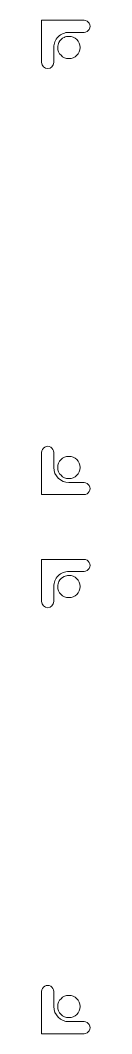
# Model space of a CAD drawing. Header units: millimetres. Extents: x -303 to 303, y -228 to 227.
# Drawn here: x -297.5 to -287.2, y 8.2 to 221.2 of the extents above; entities that cross this region are included whole.
import ezdxf

# ---------------------------------------------------------------- set-up
doc = ezdxf.new("R2010")
doc.units = ezdxf.units.MM
doc.header["$MEASUREMENT"] = 0
doc.layers.add('Layer 1', color=7, linetype='Continuous')

msp = doc.modelspace()

# ---------------------------------------------------------------- linework, layer by layer
at = {"layer": 'Layer 1', "color": 250, "lineweight": 9}
for points, knots in [([(-287.465, 219.3192), (-287.6919, 218.9262), (-288.1111, 218.6842), (-288.5649, 218.6842), (-288.5649, 218.6842), (-288.5649, 218.6842), (-291.7399, 218.6842), (-291.7399, 218.6842), (-291.7399, 218.6842), (-292.5819, 218.6842), (-293.3895, 218.3497), (-293.9849, 217.7542), (-293.9849, 217.7542), (-294.5804, 217.1588), (-294.9149, 216.3512), (-294.9149, 215.5092), (-294.9149, 215.5092), (-294.9149, 215.5092), (-294.9149, 212.3342), (-294.9149, 212.3342), (-294.9149, 212.3342), (-294.9149, 211.6328), (-295.4835, 211.0642), (-296.1849, 211.0642), (-296.1849, 211.0642), (-296.8863, 211.0642), (-297.4549, 211.6328), (-297.4549, 212.3342), (-297.4549, 212.3342), (-297.4549, 212.3342), (-297.4549, 212.4342), (-297.4549, 212.4342), (-297.4549, 212.4342), (-297.4549, 212.4342), (-297.4549, 221.2242), (-297.4549, 221.2242), (-297.4549, 221.2242), (-297.4549, 221.2242), (-288.5649, 221.2242), (-288.5649, 221.2242), (-288.5649, 221.2242), (-288.1111, 221.2242), (-287.6919, 220.9821), (-287.465, 220.5892), (-287.465, 220.5892), (-287.2381, 220.1962), (-287.2381, 219.7121), (-287.465, 219.3192)], [0, 0, 0, 0, 0.07692308, 0.07692308, 0.07692308, 0.07692308, 0.15384615, 0.15384615, 0.15384615, 0.15384615, 0.23076923, 0.23076923, 0.23076923, 0.23076923, 0.30769231, 0.30769231, 0.30769231, 0.30769231, 0.38461538, 0.38461538, 0.38461538, 0.38461538, 0.46153846, 0.46153846, 0.46153846, 0.46153846, 0.53846154, 0.53846154, 0.53846154, 0.53846154, 0.61538462, 0.61538462, 0.61538462, 0.61538462, 0.69230769, 0.69230769, 0.69230769, 0.69230769, 0.76923077, 0.76923077, 0.76923077, 0.76923077, 0.84615385, 0.84615385, 0.84615385, 0.84615385, 1, 1, 1, 1]), ([(-289.4032, 215.5092), (-289.4032, 214.2187), (-290.4494, 213.1725), (-291.7399, 213.1725), (-291.7399, 213.1725), (-293.0304, 213.1725), (-294.0765, 214.2187), (-294.0765, 215.5092), (-294.0765, 215.5092), (-294.0765, 215.8899), (-293.9855, 216.2493), (-293.824, 216.5668), (-293.824, 216.5668), (-293.5886, 217.0297), (-293.2035, 217.4037), (-292.7324, 217.6251), (-292.7324, 217.6251), (-292.4311, 217.7667), (-292.0948, 217.8459), (-291.7399, 217.8459), (-291.7399, 217.8459), (-290.4493, 217.8458), (-289.4032, 216.7997), (-289.4032, 215.5092)], [0, 0, 0, 0, 0.14285714, 0.14285714, 0.14285714, 0.14285714, 0.28571429, 0.28571429, 0.28571429, 0.28571429, 0.42857143, 0.42857143, 0.42857143, 0.42857143, 0.57142857, 0.57142857, 0.57142857, 0.57142857, 0.71428571, 0.71428571, 0.71428571, 0.71428571, 1, 1, 1, 1]), ([(-295.5499, 131.5191), (-295.1569, 131.2923), (-294.9149, 130.873), (-294.9149, 130.4193), (-294.9149, 130.4193), (-294.9149, 130.4193), (-294.9149, 127.2443), (-294.9149, 127.2443), (-294.9149, 127.2443), (-294.9149, 125.4908), (-293.4934, 124.0693), (-291.7399, 124.0693), (-291.7399, 124.0693), (-291.7399, 124.0693), (-288.5649, 124.0693), (-288.5649, 124.0693), (-288.5649, 124.0693), (-288.1111, 124.0693), (-287.6919, 123.8272), (-287.465, 123.4343), (-287.465, 123.4343), (-287.2381, 123.0413), (-287.2381, 122.5572), (-287.465, 122.1643), (-287.465, 122.1643), (-287.6919, 121.7713), (-288.1111, 121.5293), (-288.5649, 121.5293), (-288.5649, 121.5293), (-288.5649, 121.5293), (-297.4549, 121.5293), (-297.4549, 121.5293), (-297.4549, 121.5293), (-297.4549, 121.5293), (-297.4549, 121.6293), (-297.4549, 121.6293), (-297.4549, 121.6293), (-297.4549, 121.6293), (-297.4549, 130.4193), (-297.4549, 130.4193), (-297.4549, 130.4193), (-297.4549, 130.873), (-297.2128, 131.2923), (-296.8199, 131.5191), (-296.8199, 131.5191), (-296.4269, 131.746), (-295.9428, 131.746), (-295.5499, 131.5191)], [0, 0, 0, 0, 0.07692308, 0.07692308, 0.07692308, 0.07692308, 0.15384615, 0.15384615, 0.15384615, 0.15384615, 0.23076923, 0.23076923, 0.23076923, 0.23076923, 0.30769231, 0.30769231, 0.30769231, 0.30769231, 0.38461538, 0.38461538, 0.38461538, 0.38461538, 0.46153846, 0.46153846, 0.46153846, 0.46153846, 0.53846154, 0.53846154, 0.53846154, 0.53846154, 0.61538462, 0.61538462, 0.61538462, 0.61538462, 0.69230769, 0.69230769, 0.69230769, 0.69230769, 0.76923077, 0.76923077, 0.76923077, 0.76923077, 0.84615385, 0.84615385, 0.84615385, 0.84615385, 1, 1, 1, 1]), ([(-289.4032, 127.2443), (-289.4032, 125.9538), (-290.4494, 124.9076), (-291.7399, 124.9076), (-291.7399, 124.9076), (-293.0304, 124.9076), (-294.0765, 125.9538), (-294.0765, 127.2443), (-294.0765, 127.2443), (-294.0765, 128.5348), (-293.0304, 129.581), (-291.7399, 129.581), (-291.7399, 129.581), (-290.4493, 129.5809), (-289.4032, 128.5348), (-289.4032, 127.2443)], [0, 0, 0, 0, 0.2, 0.2, 0.2, 0.2, 0.4, 0.4, 0.4, 0.4, 0.6, 0.6, 0.6, 0.6, 1, 1, 1, 1]), ([(-287.465, 106.0313), (-287.6919, 105.6383), (-288.1111, 105.3963), (-288.5649, 105.3963), (-288.5649, 105.3963), (-288.5649, 105.3963), (-291.7399, 105.3963), (-291.7399, 105.3963), (-291.7399, 105.3963), (-292.5819, 105.3963), (-293.3895, 105.0618), (-293.9849, 104.4663), (-293.9849, 104.4663), (-294.5804, 103.8709), (-294.9149, 103.0633), (-294.9149, 102.2213), (-294.9149, 102.2213), (-294.9149, 102.2213), (-294.9149, 99.0463), (-294.9149, 99.0463), (-294.9149, 99.0463), (-294.9149, 98.3449), (-295.4835, 97.7763), (-296.1849, 97.7763), (-296.1849, 97.7763), (-296.8863, 97.7763), (-297.4549, 98.3449), (-297.4549, 99.0463), (-297.4549, 99.0463), (-297.4549, 99.0463), (-297.4549, 99.1463), (-297.4549, 99.1463), (-297.4549, 99.1463), (-297.4549, 99.1463), (-297.4549, 107.9363), (-297.4549, 107.9363), (-297.4549, 107.9363), (-297.4549, 107.9363), (-288.5649, 107.9363), (-288.5649, 107.9363), (-288.5649, 107.9363), (-288.1111, 107.9363), (-287.6919, 107.6942), (-287.465, 107.3013), (-287.465, 107.3013), (-287.2381, 106.9083), (-287.2381, 106.4242), (-287.465, 106.0313)], [0, 0, 0, 0, 0.07692308, 0.07692308, 0.07692308, 0.07692308, 0.15384615, 0.15384615, 0.15384615, 0.15384615, 0.23076923, 0.23076923, 0.23076923, 0.23076923, 0.30769231, 0.30769231, 0.30769231, 0.30769231, 0.38461538, 0.38461538, 0.38461538, 0.38461538, 0.46153846, 0.46153846, 0.46153846, 0.46153846, 0.53846154, 0.53846154, 0.53846154, 0.53846154, 0.61538462, 0.61538462, 0.61538462, 0.61538462, 0.69230769, 0.69230769, 0.69230769, 0.69230769, 0.76923077, 0.76923077, 0.76923077, 0.76923077, 0.84615385, 0.84615385, 0.84615385, 0.84615385, 1, 1, 1, 1]), ([(-289.4032, 102.2213), (-289.4032, 100.9308), (-290.4494, 99.8846), (-291.7399, 99.8846), (-291.7399, 99.8846), (-293.0304, 99.8846), (-294.0765, 100.9308), (-294.0765, 102.2213), (-294.0765, 102.2213), (-294.0765, 102.602), (-293.9855, 102.9614), (-293.824, 103.2789), (-293.824, 103.2789), (-293.5886, 103.7418), (-293.2035, 104.1158), (-292.7324, 104.3372), (-292.7324, 104.3372), (-292.4311, 104.4788), (-292.0948, 104.558), (-291.7399, 104.558), (-291.7399, 104.558), (-290.4493, 104.5579), (-289.4032, 103.5118), (-289.4032, 102.2213)], [0, 0, 0, 0, 0.14285714, 0.14285714, 0.14285714, 0.14285714, 0.28571429, 0.28571429, 0.28571429, 0.28571429, 0.42857143, 0.42857143, 0.42857143, 0.42857143, 0.57142857, 0.57142857, 0.57142857, 0.57142857, 0.71428571, 0.71428571, 0.71428571, 0.71428571, 1, 1, 1, 1]), ([(-295.5499, 18.2312), (-295.1569, 18.0044), (-294.9149, 17.5851), (-294.9149, 17.1314), (-294.9149, 17.1314), (-294.9149, 17.1314), (-294.9149, 13.9564), (-294.9149, 13.9564), (-294.9149, 13.9564), (-294.9149, 12.2029), (-293.4934, 10.7814), (-291.7399, 10.7814), (-291.7399, 10.7814), (-291.7399, 10.7814), (-288.5649, 10.7814), (-288.5649, 10.7814), (-288.5649, 10.7814), (-288.1111, 10.7814), (-287.6919, 10.5393), (-287.465, 10.1464), (-287.465, 10.1464), (-287.2381, 9.7534), (-287.2381, 9.2693), (-287.465, 8.8764), (-287.465, 8.8764), (-287.6919, 8.4834), (-288.1111, 8.2414), (-288.5649, 8.2414), (-288.5649, 8.2414), (-288.5649, 8.2414), (-297.4549, 8.2414), (-297.4549, 8.2414), (-297.4549, 8.2414), (-297.4549, 8.2414), (-297.4549, 8.3414), (-297.4549, 8.3414), (-297.4549, 8.3414), (-297.4549, 8.3414), (-297.4549, 17.1314), (-297.4549, 17.1314), (-297.4549, 17.1314), (-297.4549, 17.5851), (-297.2128, 18.0044), (-296.8199, 18.2312), (-296.8199, 18.2312), (-296.4269, 18.4581), (-295.9428, 18.4581), (-295.5499, 18.2312)], [0, 0, 0, 0, 0.07692308, 0.07692308, 0.07692308, 0.07692308, 0.15384615, 0.15384615, 0.15384615, 0.15384615, 0.23076923, 0.23076923, 0.23076923, 0.23076923, 0.30769231, 0.30769231, 0.30769231, 0.30769231, 0.38461538, 0.38461538, 0.38461538, 0.38461538, 0.46153846, 0.46153846, 0.46153846, 0.46153846, 0.53846154, 0.53846154, 0.53846154, 0.53846154, 0.61538462, 0.61538462, 0.61538462, 0.61538462, 0.69230769, 0.69230769, 0.69230769, 0.69230769, 0.76923077, 0.76923077, 0.76923077, 0.76923077, 0.84615385, 0.84615385, 0.84615385, 0.84615385, 1, 1, 1, 1]), ([(-289.4032, 13.9564), (-289.4032, 12.6659), (-290.4494, 11.6197), (-291.7399, 11.6197), (-291.7399, 11.6197), (-293.0304, 11.6197), (-294.0765, 12.6659), (-294.0765, 13.9564), (-294.0765, 13.9564), (-294.0765, 15.2469), (-293.0304, 16.2931), (-291.7399, 16.2931), (-291.7399, 16.2931), (-290.4493, 16.293), (-289.4032, 15.2469), (-289.4032, 13.9564)], [0, 0, 0, 0, 0.2, 0.2, 0.2, 0.2, 0.4, 0.4, 0.4, 0.4, 0.6, 0.6, 0.6, 0.6, 1, 1, 1, 1])]:
    msp.add_open_spline(points, degree=3, knots=knots, dxfattribs=at)

doc.saveas('drawing.dxf')
